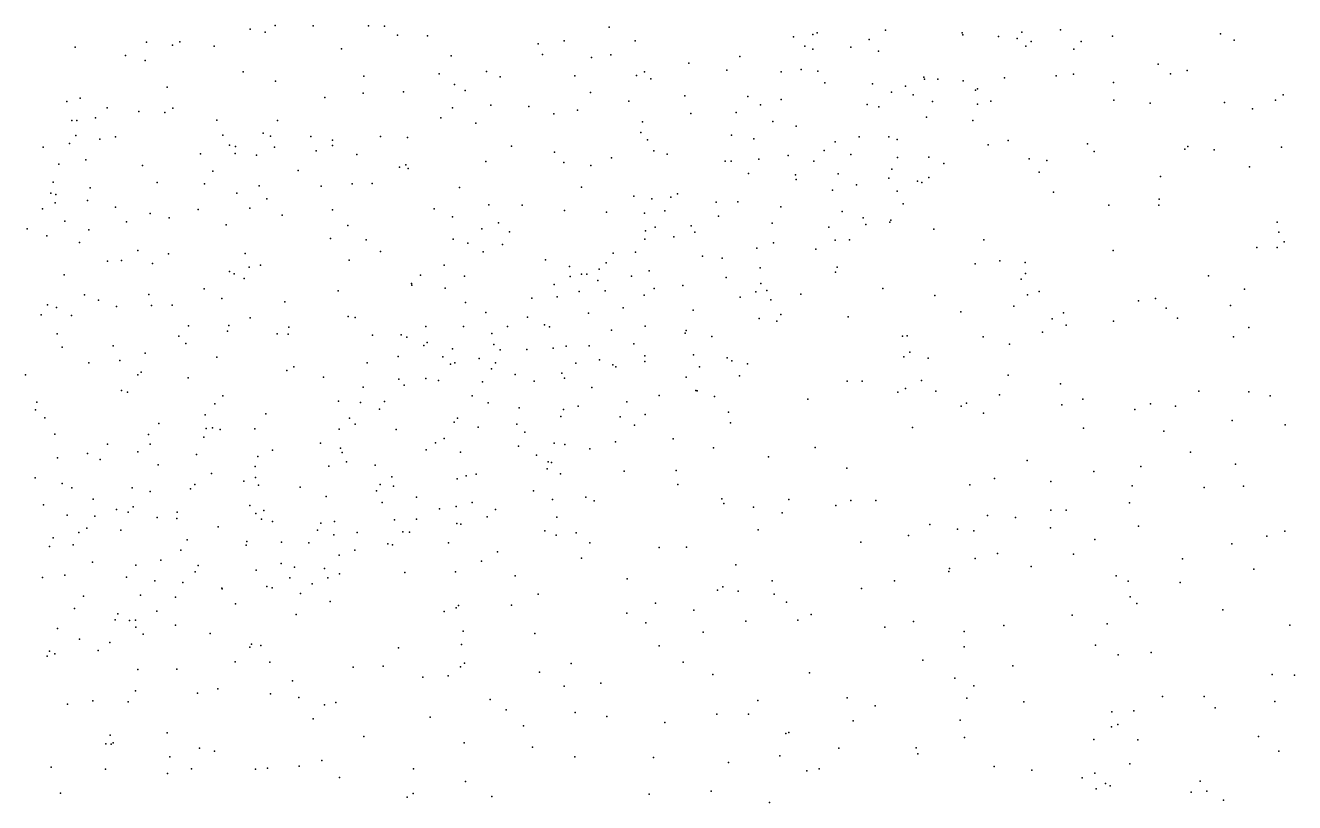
# Model space of a CAD drawing. Header units: metres. Extents: x -25 to 25, y -27.7 to 27.8.
# Drawn here: x 3.744 to 5.157, y -1.72 to -0.855 of the extents above; entities that cross this region are included whole.
import ezdxf

# ---------------------------------------------------------------- set-up
doc = ezdxf.new("R2010")
doc.units = ezdxf.units.M

msp = doc.modelspace()

# ---------------------------------------------------------------- linework, layer by layer
for p in [(3.9944, -0.8591, -3.1705), (4.0222, -0.8548, -9.9267), (4.0644, -0.8555, -9.9966), (4.1263, -0.8554, -10.119), (4.144, -0.8556, 19.4461), (4.3939, -0.8568, 17.1659), (4.7014, -0.8603, 17.716), (4.896, -0.8597, -2.3008), (3.8789, -0.8736, 19.4641), (3.916, -0.8733, 14.1846), (4.0112, -0.8624, 19.8415), (4.1584, -0.8657, -10.2188), (4.1917, -0.8666, -10.2963), (4.3151, -0.8755, -21.3671), (4.3439, -0.8721, -13.3113), (4.4228, -0.872, 17.3947), (4.5992, -0.8676, -13.0669), (4.6206, -0.8651, -21.2376), (4.6253, -0.863, -11.0457), (4.6832, -0.8704, 21.293), (4.7868, -0.8633, -12.6958), (4.7876, -0.8654, -11.6801), (4.8273, -0.8672, -12.5312), (4.848, -0.8693, -11.9617), (4.8533, -0.8622, 21.196), (4.8637, -0.8728, -2.7797), (4.9193, -0.8727, 17.3853), (4.9541, -0.867, -2.6548), (5.0742, -0.8644, 19.9856), (5.0895, -0.8712, 9.3302), (3.7997, -0.8789, -13.3959), (3.8557, -0.8885, -9.7284), (3.9079, -0.8767, -9.7887), (3.9545, -0.8781, -9.8634), (4.0961, -0.8808, -13.3796), (4.218, -0.8889, -13.3414), (4.3198, -0.8872, 19.5099), (4.3958, -0.8875, -13.2494), (4.5392, -0.8894, -13.114), (4.6115, -0.878, -8.0048), (4.6206, -0.8812, -11.151), (4.6629, -0.8789, 17.2374), (4.6938, -0.8834, -12.8822), (4.8576, -0.8781, -12.2778), (4.9111, -0.8813, -5.1358), (3.8775, -0.894, -13.3812), (4.3744, -0.8905, -10.5323), (4.4825, -0.8968, -10.6736), (4.6077, -0.9038, -11.2282), (5.0049, -0.8981, 17.9257), (3.9866, -0.9066, -13.3609), (4.0226, -0.9171, -4.6329), (4.1209, -0.9113, 17.1992), (4.2048, -0.9089, -10.361), (4.2574, -0.9063, 16.7286), (4.2728, -0.912, -13.2906), (4.3557, -0.9109, 16.3994), (4.4243, -0.9107, 15.3435), (4.4334, -0.9067, -10.623), (4.4402, -0.9143, 15.539), (4.5249, -0.9046, -10.7521), (4.5855, -0.9065, -10.9888), (4.626, -0.906, -12.9432), (4.7441, -0.9125, 19.8057), (4.7449, -0.9149, 25.1409), (4.7596, -0.9147, 17.3089), (4.788, -0.9167, -11.8576), (4.834, -0.9132, -12.0679), (4.8912, -0.911, 10.4202), (4.9106, -0.9093, 20.4738), (5.0187, -0.9088, 20.4505), (5.0373, -0.9051, 17.5189), (3.9019, -0.9236, 19.7085), (4.1201, -0.9304, -10.2773), (4.1651, -0.9288, -13.3028), (4.2218, -0.9205, 21.4814), (4.2337, -0.9272, 20.2026), (4.3733, -0.9296, 21.3681), (4.6341, -0.9189, -11.4197), (4.6869, -0.9199, -11.5508), (4.708, -0.9292, 20.4758), (4.7236, -0.9225, -12.7128), (4.8016, -0.9269, 20.4749), (4.8038, -0.9256, -12.4005), (4.9553, -0.9183, 0.7523), (3.7905, -0.9396, -9.7441), (3.8053, -0.936, -5.9312), (4.0776, -0.9352, 19.9322), (4.2621, -0.9436, 17.2041), (4.3046, -0.9453, -10.5115), (4.4158, -0.9393, 20.3648), (4.4783, -0.9332, -13.1138), (4.5482, -0.9339, -10.9082), (4.5624, -0.9434, -12.9661), (4.5854, -0.9373, -11.2951), (4.6811, -0.9428, -12.7685), (4.6939, -0.9454, -11.6323), (4.7321, -0.9323, -11.7039), (4.7537, -0.9397, -12.5727), (4.8039, -0.9424, -11.9983), (4.8185, -0.9391, -12.2323), (4.9557, -0.938, 17.4587), (4.9961, -0.9415, -3.6196), (5.0785, -0.9408, -24.71), (5.1354, -0.9382, 18.0196), (5.1441, -0.9323, 23.8399), (3.8223, -0.9579, -9.8066), (3.8352, -0.9467, -13.3224), (3.8704, -0.9506, 17.2465), (3.8994, -0.952, -9.907), (3.9083, -0.947, -13.3186), (3.9572, -0.9603, 21.5275), (4.2067, -0.9579, -10.4163), (4.2196, -0.9465, 25.3544), (4.3323, -0.9534, 23.9083), (4.3586, -0.9494, -18.7367), (4.4849, -0.9528, 16.0154), (4.5354, -0.9517, 24.222), (4.747, -0.9569, -2.8967), (5.1097, -0.9476, -2.117), (3.7961, -0.9606, -9.2495), (3.8017, -0.9608, -11.4515), (4.025, -0.9608, -7.3541), (4.2457, -0.9636, -13.2208), (4.4293, -0.9743, 25.0915), (4.4312, -0.9623, -10.685), (4.5759, -0.962, -2.458), (4.6019, -0.9671, -12.8607), (4.7988, -0.9609, -12.1053), (3.7934, -0.9865, -13.2605), (3.8003, -0.9776, -7.2011), (3.8273, -0.9815, 19.6531), (3.8446, -0.9789, -9.8699), (3.9639, -0.9771, -10.057), (3.9716, -0.9882, 17.2592), (4.009, -0.9749, 25.4981), (4.0172, -0.9782, -10.1536), (4.0621, -0.9787, -10.2518), (4.0861, -0.9828, -8.8081), (4.1396, -0.9785, 23.617), (4.1694, -0.9798, -13.2205), (4.4365, -0.9824, -13.0524), (4.5302, -0.9772, 20.431), (4.5551, -0.9812, -11.3529), (4.6454, -0.9847, 20.4595), (4.672, -0.9789, -4.9345), (4.7052, -0.9788, -12.61), (4.7143, -0.9818, -11.7899), (4.8157, -0.9878, 17.3901), (4.8379, -0.9831, 24.1365), (4.9262, -0.9866, 20.983), (3.7642, -0.9904, -12.5839), (3.9391, -0.998, 19.7451), (3.9778, -0.9975, -7.344), (3.978, -0.9897, -13.2579), (4.0013, -0.9992, 19.8147), (4.0215, -0.9905, 23.4905), (4.0677, -0.9946, -13.2403), (4.0861, -0.9887, -10.3177), (4.113, -0.9985, 19.5576), (4.2853, -0.9893, 20.2604), (4.3332, -0.9961, 14.8908), (4.3965, -1.0023, 21.2331), (4.4437, -0.9946, -3.1207), (4.4583, -0.9983, -10.8007), (4.5931, -0.9999, -11.5127), (4.6332, -0.9942, -12.7429), (4.663, -0.9985, -11.6962), (4.7147, -1.0019, -2.2837), (4.7496, -1.0017, -11.9677), (4.9336, -0.9954, 9.4337), (5.0345, -0.9928, 17.5715), (5.0379, -0.9896, 19.843), (5.0671, -0.9936, 20.4342), (5.1422, -0.9905, -2.4968), (3.7814, -1.0095, 23.2467), (3.8116, -1.0047, -3.1195), (3.8747, -1.011, -9.9874), (4.0479, -1.0165, 14.3666), (4.1606, -1.0129, 17.262), (4.1677, -1.0103, 20.108), (4.1701, -1.0141, -18.6185), (4.2568, -1.0064, -13.1493), (4.3436, -1.0075, -10.6327), (4.3736, -1.0108, 10.1452), (4.523, -1.0062, -11.1514), (4.5297, -1.0062, -11.261), (4.5603, -1.0037, -11.433), (4.6218, -1.0062, -18.7318), (4.7085, -1.015, 17.3463), (4.7664, -1.0086, -12.1913), (4.8614, -1.0036, 20.4685), (4.8811, -1.0053, 19.8345), (5.1066, -1.0123, 17.6611), (3.7751, -1.0294, -13.1934), (3.891, -1.0298, 17.3034), (3.9529, -1.0171, 19.5753), (4.549, -1.0199, 17.2959), (4.6014, -1.0213, 10.3108), (4.6019, -1.0266, -11.6131), (4.6488, -1.0202, -12.6476), (4.7052, -1.025, -12.4598), (4.7372, -1.0285, 24.2719), (4.7418, -1.0299, -12.2693), (4.7496, -1.0244, 20.4649), (4.8724, -1.0184, 0.9704), (5.0075, -1.0233, 25.248), (3.7725, -1.0417, 17.2979), (3.7781, -1.0433, -6.587), (3.8164, -1.0358, -9.954), (3.9436, -1.0313, -18.4112), (3.9797, -1.0416, -10.237), (4.0046, -1.0337, -7.5549), (4.0736, -1.0339, 19.8834), (4.1079, -1.0314, -13.177), (4.1301, -1.0311, 20.0279), (4.2273, -1.0352, -10.5378), (4.3633, -1.0349, -2.8902), (4.4214, -1.0451, -10.8408), (4.4698, -1.0423, -11.0028), (4.6426, -1.0384, -11.7514), (4.669, -1.0324, -12.5294), (4.7146, -1.0395, -12.3549), (4.8884, -1.0404, 25.1477), (3.7635, -1.0593, -5.6057), (3.7776, -1.0525, -11.0951), (3.8133, -1.05, -6.0899), (3.8444, -1.0572, -6.8691), (3.9939, -1.0583, -10.3073), (4.0131, -1.0481, 17.3094), (4.1992, -1.059, 23.7866), (4.26, -1.0546, -10.6018), (4.2973, -1.0549, 17.0946), (4.4415, -1.0479, 9.8771), (4.4627, -1.0462, -12.9149), (4.513, -1.0518, -8.2841), (4.5371, -1.0514, -11.509), (4.5849, -1.0568, -12.6968), (4.7211, -1.0537, -12.0639), (4.95, -1.0552, 10.3911), (5.0056, -1.0552, 20.4275), (5.0058, -1.0485, 24.0281), (3.7883, -1.0727, 25.5248), (3.8832, -1.0642, -8.0882), (3.9044, -1.0693, -10.157), (3.9367, -1.0598, -7.1728), (4.0301, -1.0663, -13.1584), (4.0861, -1.0603, -10.4189), (4.2196, -1.068, -13.0831), (4.3441, -1.061, -10.7121), (4.3909, -1.0627, -12.9542), (4.4334, -1.0641, -10.9433), (4.4559, -1.0614, -11.097), (4.5155, -1.0673, 20.3999), (4.6531, -1.062, -11.8474), (4.6766, -1.069, 24.4461), (4.7075, -1.0719, 9.6314), (3.7464, -1.0814, -9.9614), (3.8149, -1.0827, 19.6484), (3.8568, -1.0735, 14.0344), (3.9677, -1.0769, -7.8793), (4.103, -1.0778, -3.1535), (4.2523, -1.0815, 25.2411), (4.2709, -1.0748, 16.7443), (4.2832, -1.0848, -13.0168), (4.4343, -1.0835, -11.1636), (4.4451, -1.0796, -11.2586), (4.4853, -1.0779, 15.4233), (4.4894, -1.0853, 19.6672), (4.5755, -1.0752, -11.6773), (4.6385, -1.0797, 24.6201), (4.6795, -1.0765, -11.9665), (4.7062, -1.0739, -12.2216), (4.7553, -1.0817, 17.8008), (5.1371, -1.0741, 17.7407), (5.1393, -1.0853, 1.1108), (3.7683, -1.0893, -13.1188), (3.8047, -1.0967, -10.0528), (4.084, -1.0922, -9.0813), (4.1236, -1.0935, 19.9716), (4.2203, -1.093, 20.134), (4.2365, -1.0974, 17.3324), (4.2753, -1.099, 14.7505), (4.4337, -1.0929, -11.3663), (4.466, -1.0905, -11.4371), (4.5768, -1.097, -12.5948), (4.6453, -1.0941, 17.3953), (4.6615, -1.0936, -12.3309), (4.8108, -1.0936, 17.4848), (5.1449, -1.096, 20.3765), (3.8693, -1.1054, -11.9695), (3.9034, -1.1091, -10.2582), (3.9888, -1.1089, -13.1083), (4.1395, -1.1066, 17.353), (4.2537, -1.107, -10.6726), (4.3982, -1.1084, -12.8749), (4.4233, -1.1075, 24.4227), (4.4977, -1.1119, 16.216), (4.5198, -1.1142, 17.3673), (4.5581, -1.1028, 15.6019), (4.624, -1.104, -12.425), (4.9546, -1.1054, 17.5998), (5.1147, -1.1021, 10.4278), (5.1371, -1.1022, 23.959), (3.8356, -1.1176, -6.3775), (3.8513, -1.1167, -10.1705), (3.8858, -1.1201, -13.0987), (3.9713, -1.1288, 19.75), (3.9934, -1.1242, 17.3886), (4.006, -1.1218, 25.4351), (4.1045, -1.1164, -13.0683), (4.2105, -1.1218, 19.5706), (4.323, -1.116, -10.8134), (4.3499, -1.1233, 17.3553), (4.3829, -1.1262, -3.1421), (4.3905, -1.1193, -11.2856), (4.4383, -1.1282, -2.4388), (4.5619, -1.1247, -11.7776), (4.6458, -1.1297, 15.9624), (4.6475, -1.124, -12.0511), (4.8012, -1.1203, -2.1192), (4.8285, -1.1172, 0.8058), (4.857, -1.1191, 20.4378), (3.7874, -1.1325, -10.1195), (3.9766, -1.1314, -10.3999), (3.9879, -1.1367, 23.5778), (4.1738, -1.1423, -10.6392), (4.184, -1.1329, -7.4707), (4.2329, -1.1343, -8.8258), (4.3329, -1.1435, 20.233), (4.3507, -1.1345, -11.0509), (4.363, -1.1319, -11.13), (4.3691, -1.1319, -11.2047), (4.3813, -1.1391, -11.4048), (4.4187, -1.1341, -11.4677), (4.524, -1.1356, -11.7092), (4.5627, -1.1422, 20.3893), (4.8523, -1.1373, 17.5528), (4.8571, -1.1311, 25.0095), (5.0609, -1.1338, -3.6787), (3.8101, -1.1549, -13.0328), (3.8817, -1.1544, -3.104), (3.9432, -1.1483, 21.2016), (4.0925, -1.1506, -10.5665), (4.1744, -1.1441, 20.0345), (4.2115, -1.1476, -12.9636), (4.3362, -1.1573, -11.2628), (4.3606, -1.1512, 25.0052), (4.3896, -1.1506, -12.7992), (4.433, -1.1554, 20.3154), (4.444, -1.1478, 24.657), (4.4759, -1.1445, -11.616), (4.5396, -1.1577, -12.4945), (4.5573, -1.1515, 20.9898), (4.5695, -1.15, -12.4234), (4.6073, -1.1542, -12.2661), (4.6985, -1.1477, 17.4653), (4.7563, -1.1558, 10.2526), (4.8595, -1.155, 21.0055), (4.8724, -1.1511, -18.6043), (5.101, -1.1485, 17.7699), (3.7688, -1.1661, -9.5784), (3.779, -1.1692, -10.2068), (3.8258, -1.1608, 23.4308), (3.8458, -1.168, -10.2946), (3.8848, -1.1669, -13.0144), (3.9078, -1.1665, -10.3714), (3.9629, -1.159, -13.0202), (4.033, -1.1627, -13.0088), (4.2341, -1.1634, 17.3973), (4.3079, -1.1588, -10.9358), (4.4094, -1.1693, -11.5651), (4.4874, -1.1719, -12.6092), (4.5738, -1.1605, -11.9192), (4.8442, -1.1677, -2.779), (4.9831, -1.1616, 25.1078), (5.002, -1.1589, 0.5786), (5.0139, -1.1697, 24.1369), (5.0852, -1.1669, 20.3697), (3.7618, -1.1773, -12.9768), (3.7956, -1.1779, -12.3602), (3.9943, -1.1806, -10.5272), (4.1035, -1.1789, 17.4313), (4.1114, -1.1802, -10.6671), (4.2566, -1.1747, -10.8554), (4.303, -1.1797, -11.2026), (4.371, -1.1755, 16.5031), (4.5608, -1.1812, 17.4437), (4.5805, -1.1843, -12.1928), (4.5848, -1.1767, -12.0123), (4.6598, -1.1793, 20.4095), (4.7854, -1.1738, 24.8247), (4.8869, -1.1816, 17.6184), (4.8997, -1.1748, -5.4325), (4.9553, -1.1843, 17.6752), (5.0264, -1.1808, 17.7355), (3.7796, -1.1982, 21.1079), (3.9257, -1.1894, -10.4579), (3.9693, -1.1954, -7.7168), (3.9706, -1.1891, -7.4868), (4.0244, -1.1983, 21.05), (4.0366, -1.1986, 19.7759), (4.0374, -1.1908, -10.6098), (4.1305, -1.1999, 19.9098), (4.1626, -1.1996, -12.8902), (4.19, -1.1902, -10.8053), (4.2319, -1.1901, 14.6338), (4.2634, -1.1979, -12.8386), (4.2808, -1.1903, -11.0904), (4.3221, -1.1882, -12.7956), (4.3274, -1.1907, -11.449), (4.3966, -1.1941, -12.6888), (4.434, -1.1898, -11.6658), (4.4784, -1.1975, -11.7617), (4.4797, -1.1948, -3.0485), (4.7255, -1.2005, -2.8796), (4.8763, -1.1966, 24.3723), (4.9025, -1.1887, 10.3298), (5.1059, -1.1913, -2.5474), (3.7851, -1.2133, -10.3351), (3.8419, -1.2119, -10.4109), (3.9151, -1.2011, -18.146), (3.9227, -1.209, -7.0283), (4.1687, -1.2021, 23.9192), (4.1878, -1.2112, 20.9663), (4.1913, -1.2081, -10.8785), (4.2655, -1.2102, -11.324), (4.3316, -1.2142, -12.716), (4.346, -1.2121, -11.5726), (4.3716, -1.2119, 24.8315), (4.4212, -1.2095, -12.5953), (4.5081, -1.2012, -12.4244), (4.7205, -1.2011, 17.5269), (4.81, -1.2018, 17.587), (4.8395, -1.2097, 0.6558), (5.0886, -1.2018, -5.5721), (3.8494, -1.2279, -8.0365), (3.8775, -1.22, -12.9257), (3.9574, -1.2242, 19.6911), (4.1593, -1.2235, 25.2546), (4.209, -1.224, 20.0248), (4.2196, -1.2151, -10.9829), (4.2492, -1.2257, -3.1149), (4.2725, -1.2163, -9.0197), (4.3024, -1.2157, -4.813), (4.383, -1.2273, 20.2282), (4.4338, -1.2229, -8.6243), (4.4876, -1.2219, -11.8714), (4.5253, -1.2251, -12.2621), (4.5306, -1.2284, -12.0295), (4.7217, -1.2238, -8.337), (4.7284, -1.2188, 15.7265), (4.7491, -1.2256, 19.6979), (3.815, -1.2307, 25.4582), (3.8732, -1.241, -17.833), (4.0351, -1.2393, -12.8669), (4.043, -1.2351, -9.404), (4.1245, -1.2305, -10.8549), (4.2173, -1.232, 24.0895), (4.2223, -1.2305, -12.7763), (4.2629, -1.2372, -11.481), (4.2673, -1.2306, 17.463), (4.3414, -1.2422, 14.9695), (4.3569, -1.231, -12.6324), (4.3981, -1.233, -11.7189), (4.4013, -1.235, 17.4705), (4.4335, -1.2292, -12.4995), (4.4945, -1.2351, -11.9439), (4.5478, -1.2317, -7.7645), (3.7443, -1.2439, -12.8869), (3.8695, -1.2442, 17.4853), (3.9254, -1.2472, -10.603), (4.0759, -1.2466, 14.2788), (4.1597, -1.249, 17.4977), (4.1659, -1.2555, -11.1522), (4.1901, -1.2482, -11.2959), (4.2042, -1.2505, -11.4003), (4.2528, -1.2518, -18.4592), (4.2895, -1.2438, 20.1265), (4.3106, -1.251, 16.9118), (4.3443, -1.2479, 19.5438), (4.4796, -1.2466, -12.3213), (4.5391, -1.2452, 19.666), (4.6588, -1.2511, 17.562), (4.6755, -1.251, 9.9918), (4.7414, -1.2504, 16.0509), (4.8378, -1.2444, 20.3853), (4.896, -1.2539, 17.7016), (3.8512, -1.2614, 19.6224), (3.858, -1.2635, -12.8657), (3.9641, -1.2673, -12.836), (4.1203, -1.2577, -12.79), (4.2416, -1.2673, -12.6996), (4.3748, -1.2581, -12.5259), (4.4497, -1.2671, 20.9203), (4.4904, -1.2616, -12.1772), (4.4918, -1.2617, -12.0801), (4.511, -1.2682, 20.3002), (4.6151, -1.2711, -2.1641), (4.7152, -1.2633, 17.8864), (4.7238, -1.2592, -5.2262), (4.7576, -1.2622, 9.6692), (4.8284, -1.2662, -3.5935), (5.05, -1.2623, 18.0775), (5.1056, -1.2631, 20.3097), (5.1295, -1.2674, 10.4035), (3.7554, -1.283, -12.8276), (3.7571, -1.2746, -10.4361), (3.955, -1.2763, -10.7121), (4.0927, -1.2732, -10.9245), (4.1171, -1.2747, -11.031), (4.1383, -1.2821, -11.3449), (4.144, -1.2737, 19.4038), (4.2592, -1.2753, -2.932), (4.2938, -1.2808, -12.6088), (4.343, -1.2828, 17.5213), (4.3593, -1.2788, 16.6823), (4.4135, -1.2741, -11.8605), (4.7856, -1.2791, 17.6578), (4.7915, -1.2756, 10.1556), (4.8978, -1.2775, 24.7612), (4.921, -1.2713, 9.4345), (4.9788, -1.2826, 20.338), (4.9965, -1.2765, -18.444), (5.0241, -1.2788, 19.5779), (3.7661, -1.2921, -11.2862), (3.8927, -1.2984, -12.8012), (3.9443, -1.2884, -6.6251), (4.012, -1.2873, 14.0915), (4.105, -1.2922, -11.1531), (4.1112, -1.299, 17.5689), (4.2213, -1.2967, -11.59), (4.2251, -1.2923, 17.5419), (4.2911, -1.299, -11.6951), (4.3403, -1.2903, -11.758), (4.4062, -1.2909, 15.1295), (4.434, -1.2881, -11.962), (4.5266, -1.2855, 17.5446), (4.5289, -1.2975, 17.761), (4.8105, -1.2866, 0.8343), (5.0871, -1.295, 21.0378), (3.777, -1.3101, 19.6243), (3.8814, -1.3106, 20.8055), (3.9429, -1.3134, -7.2695), (3.9455, -1.3038, -10.8087), (3.9526, -1.3031, 19.6428), (3.9612, -1.3048, 23.7341), (3.9995, -1.3043, -10.8855), (4.0935, -1.3045, 20.7984), (4.1568, -1.305, -11.4791), (4.2483, -1.3023, 24.3705), (4.3, -1.308, -12.5261), (4.4221, -1.3002, -12.2605), (4.7313, -1.3027, 20.3446), (4.9218, -1.3033, 21.0255), (5.0113, -1.3068, 17.8516), (5.1463, -1.2997, 17.9347), (3.8358, -1.3212, -10.661), (3.8833, -1.3213, -10.7252), (4.0727, -1.3201, -11.3065), (4.095, -1.3256, -11.4285), (4.1903, -1.3274, -11.6565), (4.2007, -1.3198, 19.8685), (4.2102, -1.315, 14.5077), (4.2929, -1.3234, 14.8009), (4.3326, -1.3203, 19.3465), (4.3445, -1.3217, 20.1041), (4.3724, -1.3263, -11.9594), (4.4009, -1.3186, -12.1166), (4.4652, -1.3152, 20.2218), (4.5102, -1.3255, -8.9564), (4.6232, -1.3251, 17.6358), (3.7802, -1.3366, -11.5953), (3.8136, -1.3316, 23.5863), (3.8274, -1.3385, -12.7505), (3.8696, -1.3299, 19.4072), (3.9347, -1.3326, -7.612), (4.003, -1.3348, -11.084), (4.0194, -1.328, -12.7229), (4.0967, -1.3306, 24.0491), (4.1015, -1.3411, 19.7396), (4.2284, -1.33, 24.994), (4.3131, -1.3335, -12.425), (4.3259, -1.3409, -11.8833), (4.3299, -1.3416, -12.3355), (4.5714, -1.3353, 20.2646), (4.8589, -1.3396, 17.7856), (5.0407, -1.3302, 20.28), (3.892, -1.3444, -10.871), (3.9515, -1.3538, 17.6169), (4, -1.3461, -11.241), (4.0819, -1.3458, -11.4964), (4.1335, -1.3445, -11.6112), (4.2458, -1.3545, -12.4834), (4.325, -1.3489, 17.6098), (4.3396, -1.3543, -12.1773), (4.4108, -1.3514, 17.6146), (4.4684, -1.3505, 15.2916), (4.6585, -1.3481, 20.2909), (4.9333, -1.3518, 17.8638), (4.9854, -1.3461, 24.5617), (5.0908, -1.3437, 1.0927), (3.7551, -1.3588, -12.7167), (3.7853, -1.3649, 25.3611), (3.796, -1.3698, -17.4793), (3.8632, -1.3699, 17.5906), (3.9329, -1.366, -11.1697), (3.9873, -1.3626, 20.6022), (4.0004, -1.3582, -11.4172), (4.0038, -1.3668, 23.9013), (4.0502, -1.3693, -12.6273), (4.1391, -1.3663, 17.6497), (4.1522, -1.3575, -18.2486), (4.1541, -1.3679, -12.531), (4.2249, -1.3598, 24.5325), (4.2349, -1.3565, 17.6277), (4.4704, -1.3662, -3.3722), (4.7952, -1.3667, 16.1519), (4.8228, -1.3596, 19.5407), (4.8856, -1.3627, 20.2974), (4.976, -1.3676, 10.2906), (5.056, -1.3696, 24.4172), (5.0997, -1.3679, 24.9295), (3.8198, -1.3824, 19.5931), (3.8831, -1.3739, -12.6838), (3.9281, -1.3709, -11.27), (4.079, -1.3794, -11.6464), (4.1352, -1.3732, 24.2479), (4.1797, -1.3801, -12.4647), (4.3097, -1.3734, -12.1102), (4.3307, -1.3827, 20.7177), (4.368, -1.3804, 17.0196), (4.5194, -1.3823, 20.1985), (4.5938, -1.3829, 17.9254), (4.663, -1.384, 17.7129), (4.6908, -1.3839, 16.2844), (3.7646, -1.3889, -10.8475), (3.8458, -1.394, -11.1448), (3.8586, -1.3971, -11.3456), (3.8641, -1.391, -11.2219), (3.9131, -1.3969, 20.3783), (3.9941, -1.3896, -12.5893), (4.0095, -1.3953, -9.68), (4.1414, -1.3863, -11.7678), (4.2053, -1.3932, 24.8479), (4.2237, -1.3908, -11.886), (4.2414, -1.3863, 19.209), (4.2675, -1.3942, -11.9871), (4.3773, -1.3842, -4.9659), (4.5217, -1.3874, 16.4842), (4.5547, -1.3915, 17.6917), (4.5864, -1.3977, 20.9477), (4.646, -1.3895, 19.4566), (4.8855, -1.3949, -8.1929), (4.9023, -1.3947, -2.7089), (4.9728, -1.3866, 17.9403), (3.7908, -1.4002, -10.9526), (3.8214, -1.4013, -12.6429), (3.8908, -1.4031, -6.0072), (3.9128, -1.4039, -12.5854), (4.0008, -1.3983, 19.6299), (4.007, -1.4048, -11.65), (4.0194, -1.4075, -12.5154), (4.073, -1.4092, -11.7601), (4.0883, -1.4072, -12.4627), (4.155, -1.4054, -11.8463), (4.1795, -1.4048, -12.3358), (4.2243, -1.4095, -12.2026), (4.2287, -1.4103, -12.1028), (4.258, -1.4021, 19.8602), (4.3357, -1.4024, 19.9767), (4.7509, -1.4107, -2.0108), (4.8149, -1.4006, 20.2657), (4.846, -1.4028, 9.8784), (3.7751, -1.4255, -12.5831), (3.8036, -1.4195, 19.2801), (3.8127, -1.4147, -11.4189), (3.8504, -1.4171, -11.5013), (3.9588, -1.4132, -7.0542), (4.0693, -1.4172, 20.4243), (4.0875, -1.4224, 17.7218), (4.1134, -1.4198, -12.3547), (4.1645, -1.419, -11.9493), (4.1719, -1.4191, -12.2601), (4.3222, -1.4177, 17.2068), (4.3349, -1.4227, 14.9358), (4.3573, -1.4201, -2.3915), (4.5596, -1.4167, -2.9404), (4.7271, -1.4229, 20.2446), (4.7814, -1.4158, 17.8361), (4.7996, -1.4179, 0.6988), (4.8852, -1.4144, 1.0145), (4.9828, -1.4124, -1.8697), (5.1257, -1.4238, 19.4465), (5.1458, -1.4181, 20.1778), (3.7713, -1.4354, -7.2856), (3.7974, -1.4335, -11.545), (3.9171, -1.4394, -11.7082), (3.9244, -1.4278, -7.4908), (3.9899, -1.4337, -11.7561), (3.9908, -1.4295, 19.1433), (4.0294, -1.4304, -12.4152), (4.0597, -1.4312, -3.049), (4.1108, -1.4393, -12.2282), (4.1475, -1.4324, -12.1087), (4.1528, -1.4334, 14.3429), (4.2151, -1.4313, 19.7817), (4.3724, -1.4311, 17.8389), (4.4495, -1.4362, 20.0867), (4.4801, -1.4358, 17.7268), (4.6739, -1.4304, 15.5237), (4.9342, -1.4273, 20.2369), (5.0868, -1.4321, 9.2432), (3.8191, -1.4528, -7.9181), (3.8949, -1.4505, -12.4617), (4.0289, -1.4543, -17.8651), (4.0933, -1.4449, -11.9862), (4.2518, -1.4516, 17.4188), (4.2697, -1.4413, 17.7327), (4.3632, -1.4484, 17.7437), (4.8012, -1.4485, 0.8817), (4.826, -1.4432, 18.0499), (4.9108, -1.4439, 10.0803), (5.032, -1.449, 18.1455), (3.7882, -1.467, -11.6628), (3.8673, -1.4561, 14.2583), (3.9333, -1.4635, -11.7945), (3.9366, -1.4562, 19.5758), (4.0011, -1.4614, -11.8877), (4.0438, -1.4583, -6.6689), (4.0772, -1.4597, -12.0796), (4.0939, -1.4658, 24.496), (4.1667, -1.464, 19.6877), (4.223, -1.4636, -9.5796), (4.2893, -1.4678, 19.818), (4.535, -1.4555, 20.1253), (4.772, -1.4632, -5.3612), (4.7728, -1.4597, -18.3616), (4.8637, -1.4575, 0.4465), (4.958, -1.4678, 9.3509), (5.1115, -1.4606, -5.5646), (3.7635, -1.4698, 19.5648), (3.8569, -1.4695, 23.8313), (3.8884, -1.4733, 17.6882), (3.9194, -1.4754, -12.3609), (3.9628, -1.4816, 25.1419), (3.9632, -1.4824, 17.7315), (4.0131, -1.4798, -11.9817), (4.019, -1.4814, -12.1378), (4.0385, -1.4703, -12.2311), (4.0636, -1.4769, 17.7873), (4.0809, -1.4702, -4.8528), (4.4141, -1.4711, 19.9642), (4.5203, -1.4802, -2.1675), (4.5755, -1.4736, -9.1674), (4.6748, -1.4819, 16.4056), (4.7113, -1.4736, -8.9805), (4.9714, -1.4738, 20.1706), (5.0293, -1.4753, 18.0669), (3.8088, -1.4905, -12.4345), (3.8725, -1.4894, -10.0278), (3.9115, -1.4918, -11.8663), (4.0506, -1.4874, 24.9785), (4.0836, -1.4963, -7.3978), (4.3149, -1.4882, 17.8003), (4.5144, -1.4839, 16.6193), (4.5376, -1.4849, -7.7018), (4.5777, -1.4882, 15.4047), (4.9736, -1.4914, 19.4254), (3.7989, -1.5044, -11.7683), (3.8472, -1.5101, -5.8545), (3.8907, -1.5073, -12.2896), (3.978, -1.4992, -12.0541), (4.0456, -1.5108, -6.3835), (4.2102, -1.5078, 17.8321), (4.2237, -1.5034, -3.0089), (4.2261, -1.501, 17.7623), (4.2851, -1.5005, 14.7147), (4.4135, -1.5094, 16.8912), (4.4454, -1.4983, -9.3602), (4.4883, -1.5061, 20.0062), (4.5913, -1.4974, 18.0391), (4.6188, -1.511, 19.2347), (4.9812, -1.4987, 0.349), (5.0767, -1.5056, 20.1013), (3.8441, -1.517, -11.8712), (3.8602, -1.5178, 18.5514), (3.8669, -1.5172, 18.8087), (3.8671, -1.5251, 24.0191), (3.9114, -1.5229, -12.0289), (4.4347, -1.5203, 19.8976), (4.5459, -1.5184, -5.1708), (4.6038, -1.5174, 17.8839), (4.7006, -1.5249, 17.9276), (4.7326, -1.5188, 20.1265), (4.8333, -1.5232, 18.0574), (4.9092, -1.5118, 9.6411), (4.9481, -1.5212, 18.096), (5.1515, -1.5227, 21.1166), (3.78, -1.5264, -11.8375), (3.8047, -1.5383, -11.9319), (3.8753, -1.5328, 18.3423), (3.9498, -1.5321, -7.1535), (4.2315, -1.5295, -18.0845), (4.3111, -1.5323, -3.1999), (4.4986, -1.5308, 20.8736), (4.7889, -1.5298, 19.3398), (3.7712, -1.5517, -12.2603), (3.8253, -1.551, -12.0417), (3.8384, -1.542, -12.2311), (3.994, -1.5475, 14.3349), (3.9961, -1.5439, 19.5348), (4.0063, -1.5454, 24.6206), (4.1596, -1.5481, 19.6113), (4.2297, -1.5444, 19.6593), (4.4495, -1.5458, -2.9458), (4.7889, -1.5469, 21.0445), (4.9351, -1.5453, 20.0964), (4.9969, -1.5532, 21.1064), (3.7687, -1.5573, -11.99), (3.7771, -1.5546, 19.503), (3.9779, -1.5637, 24.8498), (4.0163, -1.5639, -6.21), (4.2331, -1.5651, 17.9089), (4.3517, -1.5655, 17.912), (4.4764, -1.5642, 17.9169), (4.7431, -1.5618, 15.5676), (4.9604, -1.5559, 15.8977), (3.8693, -1.5724, 24.2299), (3.9127, -1.572, 17.8107), (4.109, -1.5696, 17.9205), (4.1426, -1.5686, 20.4966), (4.1864, -1.5806, 17.2963), (4.2148, -1.5794, 14.4723), (4.2285, -1.5693, -2.9162), (4.3164, -1.5751, 19.7116), (4.5093, -1.5777, 19.885), (4.6168, -1.576, 17.9901), (4.7785, -1.5817, 18.113), (4.8431, -1.5683, 20.0466), (5.1317, -1.5779, 10.3394), (5.1567, -1.5785, 18.164), (3.867, -1.5959, 24.4133), (3.9583, -1.5936, 18.1427), (4.0415, -1.5849, 18.38), (4.3439, -1.5909, 14.8825), (4.3847, -1.5873, 18.9686), (4.7996, -1.5903, 18.1303), (3.8193, -1.6071, 24.8566), (3.8588, -1.6083, 24.5942), (3.936, -1.5987, 19.468), (4.017, -1.5992, -17.6481), (4.0486, -1.6035, 17.5844), (4.0899, -1.6088, 17.9572), (4.2615, -1.6058, 18.0525), (4.5594, -1.6068, -18.21), (4.6586, -1.6036, 16.5574), (4.7918, -1.6041, 0.8671), (4.8553, -1.6082, 19.9462), (5.0096, -1.6023, 10.0144), (5.0559, -1.6022, 19.9201), (5.1348, -1.608, 19.8762), (3.7913, -1.6108, 17.7211), (4.077, -1.6115, 18.6101), (4.2793, -1.6173, 20.6649), (4.356, -1.6202, 18.0192), (4.5136, -1.622, 19.8003), (4.5488, -1.622, 18.0615), (4.6901, -1.6127, -7.7896), (4.9534, -1.6194, 9.5106), (4.9777, -1.6184, -5.4956), (5.0683, -1.6148, 18.1941), (4.0646, -1.627, -2.981), (4.1948, -1.6254, 18.0072), (4.2986, -1.6348, 19.6331), (4.3912, -1.6246, -9.5791), (4.456, -1.6312, 18.0549), (4.6653, -1.6293, 18.129), (4.7846, -1.6286, 19.2096), (4.9531, -1.6362, 19.8768), (4.9599, -1.6336, -3.6853), (3.8386, -1.6454, 17.9445), (3.902, -1.6426, -5.9325), (4.1208, -1.6467, -6.6779), (4.5906, -1.6434, 18.1533), (4.5938, -1.6423, -3.5286), (4.7895, -1.6479, -8.8858), (4.9331, -1.6503, 19.2689), (4.9823, -1.6505, 0.3812), (5.1166, -1.6468, 0.4951), (3.8338, -1.6549, -7.5103), (3.8396, -1.6555, 20.3337), (3.8419, -1.6539, -10.3436), (3.9382, -1.6599, 17.9239), (3.9549, -1.663, 17.7004), (4.2327, -1.654, 17.1408), (4.3085, -1.6586, 14.7303), (4.6496, -1.6598, 15.4529), (4.7354, -1.6596, 18.1884), (4.7376, -1.666, 19.8267), (5.1393, -1.6633, -2.5035), (3.905, -1.6694, 19.395), (4.0491, -1.6798, -5.0128), (4.0741, -1.6734, 18.0551), (4.3558, -1.6696, -5.0982), (4.4432, -1.6703, 19.6832), (4.5266, -1.6758, 18.1407), (4.584, -1.6683, -9.3239), (4.8225, -1.6804, 19.8146), (4.9733, -1.6772, 0.5462), (3.7731, -1.6811, 17.7757), (3.8336, -1.6832, 17.8591), (3.9024, -1.6882, 17.5575), (3.929, -1.6828, -7.258), (4.0005, -1.6833, 18.0064), (4.0137, -1.682, 19.4271), (4.094, -1.6926, -6.837), (4.1761, -1.6828, 18.0885), (4.6139, -1.6851, 16.7054), (4.6276, -1.6827, 19.7675), (4.8643, -1.6845, 0.6688), (4.9202, -1.6927, -7.9969), (4.9344, -1.6878, 16.0508), (4.2342, -1.6969, 18.3329), (4.5075, -1.7078, -2.1007), (4.936, -1.7051, 19.7779), (4.9464, -1.699, -8.3696), (4.9513, -1.7019, 9.2486), (5.0417, -1.7089, 19.73), (5.0517, -1.6967, -18.1417), (5.059, -1.7076, 18.2145), (3.7833, -1.71, 17.7659), (4.1691, -1.7143, 20.5925), (4.1759, -1.7105, 19.4875), (4.2635, -1.7135, 19.5377), (4.4385, -1.7111, 15.0785), (4.5722, -1.7205, 18.2102), (5.0775, -1.7176, 18.2867)]:
    msp.add_point(p)

doc.saveas('drawing.dxf')
